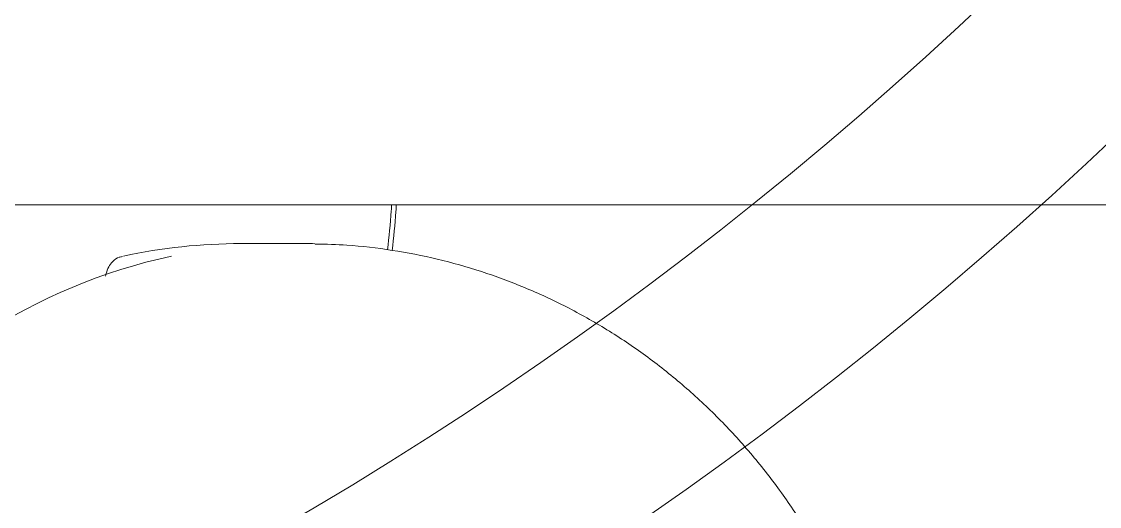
# Model space of a CAD drawing. Header units: millimetres. Extents: x 886808 to 1650903, y -1008069 to 230892.
# Drawn here: x 938754.3 to 938823.3, y -345816.8 to -345785.7 of the extents above; entities that cross this region are included whole.
import ezdxf

# ---------------------------------------------------------------- set-up
doc = ezdxf.new("R2010")
doc.units = ezdxf.units.MM
doc.layers.add('hatch', color=250, linetype='Continuous', lineweight=0)
doc.layers.add('I-FURN', color=252, linetype='Continuous', lineweight=5)

# ---------------------------------------------------------------- blocks, each defined once
blk = doc.blocks.new('A$C26DD556D')
at = {"layer": 'hatch', "transparency": 33554636}
for p, q in [((5630.352, 24388.011), (5655.934, 24388.011)), ((5655.934, 24388.011), (5688.779, 24388.011)), ((5688.779, 24388.011), (5737.475, 24388.011)), ((5663.316, 24385.532), (5659.212, 24385.532))]:
    blk.add_line(p, q, dxfattribs=at)
for radius in [250.5, 238.5]:
    blk.add_circle((5542.703, 24574.047), radius, dxfattribs=at)
for centre, major_axis, start_param, end_param in [((5628.879, 24395.51), (0, -97), -1.493413, 0.368788), ((5628.879, 24395.51), (0, -96), -1.491646, 0.340832), ((5664.63, 24388.011), (0, -4.5), 1.484977, 1.570796), ((5664.459, 24388.011), (0, 5), 4.626569, 4.712389), ((5628.879, 24395.51), (0, -97), 0.903545, 1.493413), ((5628.879, 24395.51), (0, -96), 0.926329, 1.492605), ((5582.71, 24395.511), (0, 92), 4.599347, 4.626569), ((5582.539, 24395.511), (0, 92.5), 4.599565, 4.626569), ((5659.212, 24345.282), (0, -40.25), 3.141593, 3.341621), ((5663.316, 24345.282), (0, 40.25), 6.266476, 6.283185), ((5662.29, 24345.282), (0, -40.25), 3.341621, 6.083157)]:
    blk.add_ellipse(centre, major_axis=major_axis, ratio=0.939693, start_param=start_param, end_param=end_param, dxfattribs=at)
for points, knots in [([(5663.401, 24305.039), (5663.467, 24305.036), (5664.447, 24305.002), (5666.527, 24305.148), (5669.404, 24305.502), (5672.279, 24306.112), (5675.093, 24306.945), (5677.839, 24308.003), (5680.501, 24309.278), (5683.062, 24310.763), (5685.509, 24312.45), (5687.826, 24314.329), (5690.001, 24316.39), (5692.02, 24318.62), (5693.872, 24321.006), (5695.546, 24323.536), (5697.031, 24326.194), (5698.32, 24328.964), (5699.403, 24331.832), (5700.275, 24334.779), (5700.931, 24337.788), (5701.365, 24340.843), (5701.576, 24343.924), (5701.563, 24347.014), (5701.324, 24350.095), (5700.862, 24353.148), (5700.178, 24356.155), (5699.278, 24359.099), (5698.165, 24361.961), (5696.847, 24364.726), (5695.331, 24367.376), (5693.627, 24369.895), (5691.744, 24372.27), (5689.694, 24374.485), (5687.488, 24376.527), (5685.141, 24378.385), (5682.667, 24380.048), (5680.079, 24381.505), (5677.394, 24382.749), (5674.628, 24383.773), (5671.792, 24384.572), (5668.929, 24385.133), (5666.252, 24385.455), (5664.71, 24385.488), (5663.962, 24385.501)], [0, 0, 0, 0, 0.001512, 0.025872, 0.050229, 0.074587, 0.098951, 0.123326, 0.147716, 0.172125, 0.196556, 0.221012, 0.245492, 0.269997, 0.294529, 0.319084, 0.343662, 0.368262, 0.39288, 0.417516, 0.442166, 0.466828, 0.491501, 0.51618, 0.540864, 0.56555, 0.590235, 0.614916, 0.63959, 0.664254, 0.688907, 0.713543, 0.738162, 0.762759, 0.787333, 0.811882, 0.836405, 0.8609, 0.885368, 0.90981, 0.934229, 0.958627, 0.983008, 1, 1, 1, 1]), ([(5651.629, 24384.697), (5651.55, 24384.687), (5651.329, 24384.657), (5650.996, 24384.405), (5650.729, 24384.039), (5650.608, 24383.706), (5650.562, 24383.497), (5650.551, 24383.437)], [0, 0, 0, 0, 0.0588364, 0.1926682, 0.3177741, 0.4560014, 0.5107052, 0.5107052, 0.5107052, 0.5107052])]:
    blk.add_open_spline(points, degree=3, knots=knots, dxfattribs=at)

msp = doc.modelspace()

# ---------------------------------------------------------------- block references
at = {"layer": 'I-FURN', "transparency": 33554636}
msp.add_blockref('A$C26DD556D', (933109.122, -370185.497), dxfattribs=at)

doc.saveas('drawing.dxf')
